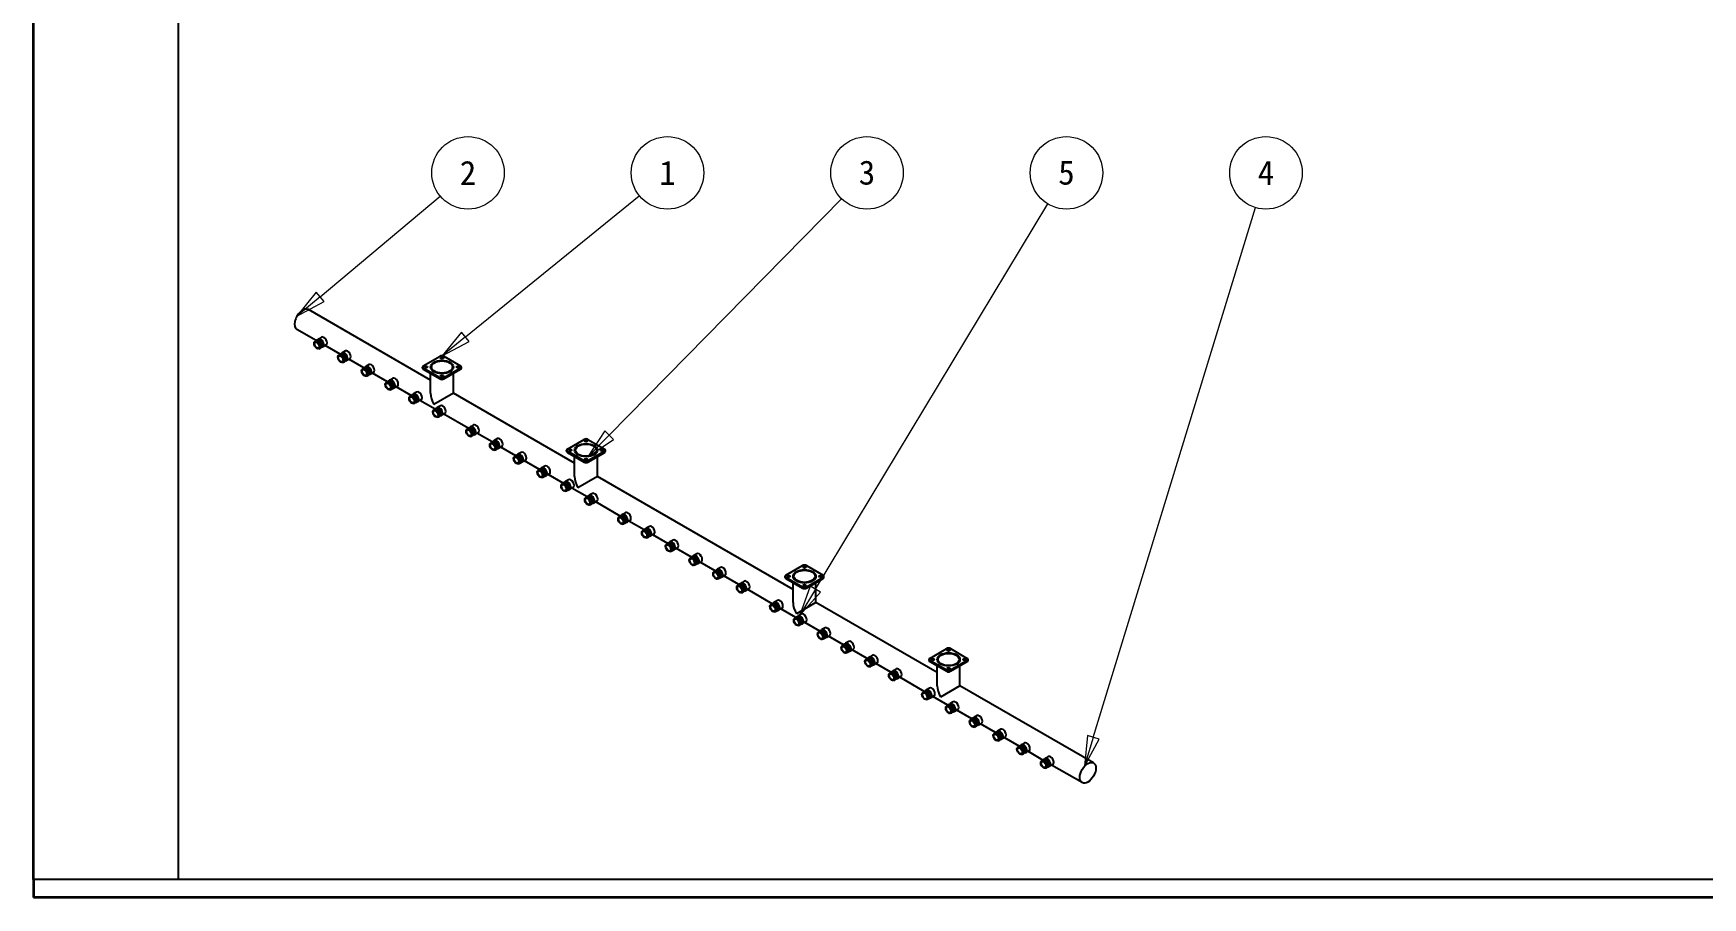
# Model space of a CAD drawing. Header units: millimetres. Extents: x 48 to 3316, y 44 to 2332.
# Drawn here: x 48 to 1153, y 44 to 616 of the extents above; entities that cross this region are included whole.
import ezdxf

# ---------------------------------------------------------------- set-up
doc = ezdxf.new("R2010")
doc.units = ezdxf.units.MM
doc.header["$LTSCALE"] = 8
for name, color, linetype, lineweight in [('可见 (ISO)', 7, 'Continuous', 25), ('可见窄的 (ISO)', 7, 'Continuous', 18), ('图框 (ISO)', 7, 'Continuous', 35)]:
    doc.layers.add(name, color=color, linetype=linetype, lineweight=lineweight)
doc.layers.add('符号 (ISO)', color=7, linetype='Continuous', lineweight=18, true_color=0xc2008000)
doc.styles.add('文本样式74', font='SimSun.ttf')
doc.styles.add('注释文本 (ISO)', font='simfang.ttf')

# ---------------------------------------------------------------- blocks, each defined once
blk = doc.blocks.new('图框 最新国标')
at = {"layer": '图框 (ISO)'}
for p, q in [((6, 7), (6, 291.5)), ((6, 7), (6, 5.5)), ((6, 7), (6, 5.5)), ((414.5, 5.5), (6, 5.5))]:
    blk.add_line(p, q, dxfattribs=at)
at = {"layer": '图框 (ISO)', "color": 7, "linetype": 'Continuous', "lineweight": 25}
for p, q in [((18, 7), (18, 290)), ((413, 7), (6, 7)), ((413, 7), (18, 7))]:
    blk.add_line(p, q, dxfattribs=at)
at = {"layer": '图框 (ISO)', "style": '文本样式74'}
blk.add_attdef('零件代号_001', (44.43, 287.25), '', height=2.5, rotation=180, dxfattribs=at)
blk = doc.blocks.new('引出序号1')
at = {"layer": '符号 (ISO)'}
for p, q in [((41.74, 51.9), (56.12, 63.57)), ((41.42, 52.29), (39.8, 50.33)), ((41.74, 51.9), (39.8, 50.33)), ((39.8, 50.33), (42.05, 51.51)), ((42.05, 51.51), (41.42, 52.29))]:
    blk.add_line(p, q, dxfattribs=at)
at = {"layer": '符号 (ISO)', "flags": 128}
blk.add_lwpolyline([(41.42, 52.29), (39.8, 50.33), (42.05, 51.51), (41.42, 52.29)], dxfattribs=at)
at = {"layer": '符号 (ISO)'}
blk.add_circle((58.45, 65.46), 3, dxfattribs=at)
blk.add_solid([(41.42, 52.29), (39.8, 50.33), (42.05, 51.51), (41.42, 52.29)], dxfattribs=at)
at = {"layer": '符号 (ISO)', "insert": (58.45, 65.46), "char_height": 2, "attachment_point": 5, "style": '注释文本 (ISO)'}
blk.add_mtext('1', dxfattribs=at)
blk = doc.blocks.new('引出序号2')
at = {"layer": '符号 (ISO)'}
for p, q in [((53.62, 43.76), (72.86, 63.33)), ((53.26, 44.11), (51.86, 41.98)), ((53.62, 43.76), (51.86, 41.98)), ((51.86, 41.98), (53.97, 43.41)), ((53.97, 43.41), (53.26, 44.11))]:
    blk.add_line(p, q, dxfattribs=at)
at = {"layer": '符号 (ISO)', "flags": 128}
blk.add_lwpolyline([(53.26, 44.11), (51.86, 41.98), (53.97, 43.41), (53.26, 44.11)], dxfattribs=at)
at = {"layer": '符号 (ISO)'}
blk.add_circle((74.95, 65.46), 3, dxfattribs=at)
blk.add_solid([(53.26, 44.11), (51.86, 41.98), (53.97, 43.41), (53.26, 44.11)], dxfattribs=at)
at = {"layer": '符号 (ISO)', "insert": (74.95, 65.47), "char_height": 2, "attachment_point": 5, "style": '注释文本 (ISO)'}
blk.add_mtext('3', dxfattribs=at)
blk = doc.blocks.new('引出序号3')
at = {"layer": '符号 (ISO)'}
for p, q in [((29.72, 55.21), (39.65, 63.53)), ((29.4, 55.59), (27.8, 53.6)), ((30.04, 54.82), (29.4, 55.59)), ((29.72, 55.21), (27.8, 53.6)), ((27.8, 53.6), (30.04, 54.82))]:
    blk.add_line(p, q, dxfattribs=at)
at = {"layer": '符号 (ISO)', "flags": 128}
blk.add_lwpolyline([(29.4, 55.59), (27.8, 53.6), (30.04, 54.82), (29.4, 55.59)], dxfattribs=at)
at = {"layer": '符号 (ISO)'}
blk.add_circle((41.95, 65.46), 3, dxfattribs=at)
blk.add_solid([(29.4, 55.59), (27.8, 53.6), (30.04, 54.82), (29.4, 55.59)], dxfattribs=at)
at = {"layer": '符号 (ISO)', "insert": (41.95, 65.46), "char_height": 2, "attachment_point": 5, "style": '注释文本 (ISO)'}
blk.add_mtext('2', dxfattribs=at)
blk = doc.blocks.new('引出序号4')
at = {"layer": '符号 (ISO)'}
for p, q in [((70.68, 31.02), (89.9, 62.9)), ((70.25, 31.28), (69.39, 28.88)), ((70.68, 31.02), (69.39, 28.88)), ((69.39, 28.88), (71.11, 30.76)), ((71.11, 30.76), (70.25, 31.28))]:
    blk.add_line(p, q, dxfattribs=at)
at = {"layer": '符号 (ISO)', "flags": 128}
blk.add_lwpolyline([(70.25, 31.28), (69.39, 28.88), (71.11, 30.76), (70.25, 31.28)], dxfattribs=at)
at = {"layer": '符号 (ISO)'}
blk.add_circle((91.45, 65.46), 3, dxfattribs=at)
blk.add_solid([(70.25, 31.28), (69.39, 28.88), (71.11, 30.76), (70.25, 31.28)], dxfattribs=at)
at = {"layer": '符号 (ISO)', "insert": (91.45, 65.47), "char_height": 2, "attachment_point": 5, "style": '注释文本 (ISO)'}
blk.add_mtext('5', dxfattribs=at)
blk = doc.blocks.new('引出序号5')
at = {"layer": '符号 (ISO)'}
for p, q in [((93.67, 18.76), (107.08, 62.6)), ((93.2, 18.91), (92.94, 16.37)), ((93.67, 18.76), (92.94, 16.37)), ((92.94, 16.37), (94.15, 18.61)), ((94.15, 18.61), (93.2, 18.91))]:
    blk.add_line(p, q, dxfattribs=at)
at = {"layer": '符号 (ISO)', "flags": 128}
blk.add_lwpolyline([(93.2, 18.91), (92.94, 16.37), (94.15, 18.61), (93.2, 18.91)], dxfattribs=at)
at = {"layer": '符号 (ISO)'}
blk.add_circle((107.95, 65.46), 3, dxfattribs=at)
blk.add_solid([(93.2, 18.91), (92.94, 16.37), (94.15, 18.61), (93.2, 18.91)], dxfattribs=at)
at = {"layer": '符号 (ISO)', "insert": (107.95, 65.46), "char_height": 2, "attachment_point": 5, "style": '注释文本 (ISO)'}
blk.add_mtext('4', dxfattribs=at)

msp = doc.modelspace()

# ---------------------------------------------------------------- linework, layer by layer
at = {"layer": '可见 (ISO)'}
for p, q in [((310.815, 386.489), (229.962, 433.17)), ((235.212, 412.69), (222.407, 420.083)), ((234.131, 411.894), (234.678, 412.379)), ((235.043, 412.613), (234.834, 412.492)), ((235.364, 412.728), (235.516, 412.863)), ((235.881, 413.097), (235.672, 412.976)), ((236.793, 413.453), (236.406, 413.229)), ((238.74, 414.919), (236.645, 413.709)), ((239.46, 408.834), (239.072, 408.61)), ((241.703, 409.787), (239.608, 408.577)), ((250.926, 403.618), (240.972, 409.364)), ((236.779, 407.308), (237.473, 407.538)), ((237.858, 407.738), (237.648, 407.617)), ((238.118, 407.958), (238.311, 408.022)), ((238.696, 408.222), (238.486, 408.101)), ((249.845, 402.822), (250.391, 403.307)), ((250.757, 403.541), (250.547, 403.42)), ((251.077, 403.656), (251.229, 403.791)), ((251.595, 404.025), (251.385, 403.904)), ((252.507, 404.38), (252.119, 404.157)), ((254.454, 405.847), (252.359, 404.637)), ((252.493, 398.235), (253.186, 398.466)), ((253.571, 398.666), (253.362, 398.545)), ((253.831, 398.886), (254.024, 398.95)), ((254.409, 399.149), (254.2, 399.028)), ((255.173, 399.762), (254.786, 399.538)), ((257.417, 400.715), (255.322, 399.505)), ((266.639, 394.545), (256.685, 400.292)), ((306.009, 395.902), (317.113, 402.313)), ((319.627, 402.313), (330.731, 395.902)), ((265.558, 393.75), (266.105, 394.235)), ((266.47, 394.469), (266.261, 394.348)), ((266.791, 394.584), (266.943, 394.719)), ((267.308, 394.953), (267.099, 394.832)), ((268.22, 395.308), (267.833, 395.084)), ((270.167, 396.774), (268.072, 395.565)), ((268.206, 389.163), (268.9, 389.394)), ((269.285, 389.593), (269.075, 389.472)), ((269.545, 389.813), (269.738, 389.878)), ((270.123, 390.077), (269.913, 389.956)), ((270.887, 390.689), (270.499, 390.466)), ((273.13, 391.642), (271.035, 390.433)), ((282.353, 385.473), (272.399, 391.22)), ((285.881, 387.702), (283.786, 386.493)), ((305.488, 394.45), (305.488, 395.176)), ((317.113, 388.039), (306.009, 394.45)), ((306.009, 393.725), (317.113, 387.314)), ((310.815, 377.765), (310.815, 390.95)), ((330.731, 394.45), (319.627, 388.039)), ((319.627, 387.314), (330.731, 393.725)), ((325.926, 377.765), (325.926, 390.95)), ((331.252, 394.45), (331.252, 395.176)), ((281.272, 384.678), (281.818, 385.163)), ((282.184, 385.397), (281.974, 385.276)), ((282.504, 385.512), (282.656, 385.647)), ((283.022, 385.88), (282.812, 385.759)), ((283.934, 386.236), (283.546, 386.012)), ((283.92, 380.091), (284.613, 380.321)), ((284.998, 380.521), (284.789, 380.4)), ((285.258, 380.741), (285.451, 380.805)), ((285.836, 381.005), (285.627, 380.884)), ((286.6, 381.617), (286.213, 381.393)), ((288.844, 382.57), (286.749, 381.361)), ((298.066, 376.401), (288.112, 382.148)), ((296.985, 375.605), (297.531, 376.091)), ((297.897, 376.324), (297.688, 376.203)), ((298.218, 376.44), (298.37, 376.575)), ((298.735, 376.808), (298.526, 376.687)), ((299.647, 377.164), (299.26, 376.94)), ((301.594, 378.63), (299.499, 377.42)), ((325.926, 377.765), (313.028, 370.318)), ((406.143, 331.452), (325.926, 377.765)), ((299.633, 371.019), (300.327, 371.249)), ((300.712, 371.449), (300.502, 371.328)), ((300.972, 371.669), (301.165, 371.733)), ((301.55, 371.933), (301.34, 371.812)), ((302.314, 372.545), (301.926, 372.321)), ((304.557, 373.498), (302.462, 372.288)), ((313.78, 367.329), (303.826, 373.076)), ((312.699, 366.533), (313.245, 367.019)), ((313.611, 367.252), (313.401, 367.131)), ((313.931, 367.367), (314.083, 367.502)), ((314.449, 367.736), (314.239, 367.615)), ((315.361, 368.092), (314.973, 367.868)), ((317.308, 369.558), (315.213, 368.348)), ((315.347, 361.947), (316.04, 362.177)), ((316.425, 362.377), (316.216, 362.256)), ((316.685, 362.597), (316.878, 362.661)), ((317.263, 362.861), (317.054, 362.74)), ((318.027, 363.473), (317.64, 363.249)), ((320.271, 364.426), (318.176, 363.216)), ((335.779, 354.628), (319.539, 364.004)), ((334.698, 353.832), (335.244, 354.317)), ((335.609, 354.551), (335.4, 354.43)), ((335.93, 354.666), (336.082, 354.801)), ((336.447, 355.035), (336.238, 354.914)), ((337.36, 355.391), (336.972, 355.167)), ((339.307, 356.857), (337.211, 355.647)), ((337.346, 349.246), (338.039, 349.476)), ((338.424, 349.676), (338.215, 349.555)), ((338.684, 349.896), (338.877, 349.96)), ((339.262, 350.16), (339.053, 350.039)), ((340.026, 350.772), (339.639, 350.548)), ((342.27, 351.725), (340.174, 350.515)), ((351.492, 345.556), (341.538, 351.302)), ((350.411, 344.76), (350.957, 345.245)), ((351.323, 345.479), (351.113, 345.358)), ((351.643, 345.594), (351.795, 345.729)), ((352.161, 345.963), (351.951, 345.842)), ((353.073, 346.318), (352.686, 346.095)), ((355.02, 347.785), (352.925, 346.575)), ((357.983, 342.653), (355.888, 341.443)), ((401.337, 340.864), (412.442, 347.275)), ((414.956, 347.275), (426.06, 340.864)), ((353.059, 340.173), (353.753, 340.404)), ((354.138, 340.604), (353.928, 340.483)), ((354.398, 340.824), (354.591, 340.888)), ((354.976, 341.087), (354.766, 340.966)), ((355.74, 341.7), (355.352, 341.476)), ((367.205, 336.483), (357.252, 342.23)), ((366.125, 335.688), (366.671, 336.173)), ((367.036, 336.407), (366.827, 336.286)), ((367.357, 336.522), (367.509, 336.657)), ((367.874, 336.891), (367.665, 336.77)), ((368.787, 337.246), (368.399, 337.023)), ((370.734, 338.712), (368.638, 337.503)), ((369.851, 331.531), (369.642, 331.41)), ((370.111, 331.751), (370.304, 331.816)), ((370.689, 332.015), (370.48, 331.894)), ((371.453, 332.627), (371.066, 332.404)), ((373.697, 333.58), (371.601, 332.371)), ((382.919, 327.411), (372.965, 333.158)), ((400.817, 339.412), (400.817, 340.138)), ((412.442, 333.001), (401.337, 339.412)), ((401.337, 338.687), (412.442, 332.276)), ((406.143, 322.727), (406.143, 335.912)), ((426.06, 339.412), (414.956, 333.001)), ((414.956, 332.276), (426.06, 338.687)), ((421.254, 322.727), (421.254, 335.912)), ((426.581, 339.412), (426.581, 340.138)), ((368.773, 331.101), (369.466, 331.332)), ((381.838, 326.616), (382.384, 327.101)), ((382.75, 327.335), (382.54, 327.214)), ((383.07, 327.45), (383.222, 327.585)), ((383.588, 327.818), (383.378, 327.698)), ((384.5, 328.174), (384.113, 327.95)), ((386.447, 329.64), (384.352, 328.431)), ((384.486, 322.029), (385.18, 322.259)), ((385.565, 322.459), (385.355, 322.338)), ((385.825, 322.679), (386.018, 322.743)), ((386.403, 322.943), (386.193, 322.822)), ((387.167, 323.555), (386.779, 323.332)), ((389.41, 324.508), (387.315, 323.299)), ((398.632, 318.339), (388.679, 324.086)), ((402.161, 320.568), (400.065, 319.358)), ((421.254, 322.727), (408.356, 315.28)), ((550.707, 247.987), (421.254, 322.727)), ((397.552, 317.543), (398.098, 318.029)), ((398.463, 318.262), (398.254, 318.141)), ((398.784, 318.378), (398.936, 318.513)), ((399.301, 318.746), (399.092, 318.625)), ((400.214, 319.102), (399.826, 318.878)), ((400.2, 312.957), (400.893, 313.187)), ((401.278, 313.387), (401.069, 313.266)), ((401.538, 313.607), (401.731, 313.671)), ((402.116, 313.871), (401.907, 313.75)), ((402.88, 314.483), (402.493, 314.259)), ((405.123, 315.436), (403.028, 314.226)), ((414.346, 309.267), (404.392, 315.014)), ((414.497, 309.305), (414.649, 309.44)), ((415.015, 309.674), (414.805, 309.553)), ((415.927, 310.03), (415.54, 309.806)), ((417.874, 311.496), (415.779, 310.286)), ((413.265, 308.471), (413.811, 308.957)), ((414.177, 309.19), (413.967, 309.069)), ((415.913, 303.885), (416.606, 304.115)), ((416.992, 304.315), (416.782, 304.194)), ((417.252, 304.535), (417.445, 304.599)), ((417.83, 304.799), (417.62, 304.678)), ((418.594, 305.411), (418.206, 305.187)), ((420.837, 306.364), (418.742, 305.154)), ((436.345, 296.566), (420.105, 305.942)), ((439.873, 298.795), (437.778, 297.585)), ((435.264, 295.77), (435.81, 296.255)), ((436.176, 296.489), (435.966, 296.368)), ((436.496, 296.604), (436.648, 296.739)), ((437.014, 296.973), (436.804, 296.852)), ((437.926, 297.329), (437.538, 297.105)), ((437.912, 291.184), (438.605, 291.414)), ((438.991, 291.614), (438.781, 291.493)), ((439.251, 291.834), (439.443, 291.898)), ((439.829, 292.098), (439.619, 291.977)), ((440.593, 292.71), (440.205, 292.486)), ((442.836, 293.663), (440.741, 292.453)), ((452.058, 287.494), (442.104, 293.241)), ((450.977, 286.698), (451.524, 287.183)), ((451.889, 287.417), (451.68, 287.296)), ((452.21, 287.532), (452.362, 287.667)), ((452.727, 287.901), (452.518, 287.78)), ((453.639, 288.256), (453.252, 288.033)), ((455.586, 289.723), (453.491, 288.513)), ((453.625, 282.111), (454.319, 282.342)), ((454.704, 282.542), (454.495, 282.421)), ((454.964, 282.762), (455.157, 282.826)), ((455.542, 283.025), (455.333, 282.905)), ((456.306, 283.638), (455.919, 283.414)), ((458.549, 284.591), (456.454, 283.381)), ((467.772, 278.421), (457.818, 284.168)), ((466.691, 277.626), (467.237, 278.111)), ((467.603, 278.345), (467.393, 278.224)), ((467.923, 278.46), (468.075, 278.595)), ((468.441, 278.829), (468.231, 278.708)), ((469.353, 279.184), (468.965, 278.961)), ((471.3, 280.65), (469.205, 279.441)), ((469.339, 273.039), (470.032, 273.27)), ((470.418, 273.469), (470.208, 273.348)), ((470.678, 273.689), (470.87, 273.754)), ((471.256, 273.953), (471.046, 273.832)), ((472.02, 274.565), (471.632, 274.342)), ((474.263, 275.518), (472.168, 274.309)), ((483.485, 269.349), (473.531, 275.096)), ((482.404, 268.554), (482.951, 269.039)), ((483.316, 269.273), (483.107, 269.152)), ((483.637, 269.388), (483.789, 269.523)), ((484.154, 269.757), (483.945, 269.636)), ((485.066, 270.112), (484.679, 269.888)), ((487.013, 271.578), (484.918, 270.369)), ((487.733, 265.493), (487.346, 265.27)), ((489.976, 266.446), (487.881, 265.237)), ((499.199, 260.277), (489.245, 266.024)), ((485.052, 263.967), (485.746, 264.198)), ((486.131, 264.397), (485.921, 264.276)), ((486.391, 264.617), (486.584, 264.681)), ((486.969, 264.881), (486.76, 264.76)), ((498.118, 259.482), (498.664, 259.967)), ((499.03, 260.2), (498.82, 260.08)), ((499.35, 260.316), (499.502, 260.451)), ((499.868, 260.684), (499.658, 260.563)), ((500.78, 261.04), (500.392, 260.816)), ((502.727, 262.506), (500.632, 261.296)), ((500.766, 254.895), (501.459, 255.125)), ((501.844, 255.325), (501.635, 255.204)), ((502.105, 255.545), (502.297, 255.609)), ((502.683, 255.809), (502.473, 255.688)), ((503.447, 256.421), (503.059, 256.197)), ((505.69, 257.374), (503.595, 256.164)), ((514.912, 251.205), (504.958, 256.952)), ((545.381, 255.948), (545.381, 256.674)), ((545.901, 257.4), (557.006, 263.811)), ((557.006, 249.537), (545.901, 255.948)), ((545.901, 255.223), (557.006, 248.812)), ((559.52, 263.811), (570.624, 257.4)), ((570.624, 255.948), (559.52, 249.537)), ((559.52, 248.812), (570.624, 255.223)), ((571.145, 255.948), (571.145, 256.674)), ((513.831, 250.409), (514.378, 250.895)), ((514.743, 251.128), (514.534, 251.007)), ((515.064, 251.243), (515.216, 251.378)), ((515.581, 251.612), (515.372, 251.491)), ((516.493, 251.968), (516.106, 251.744)), ((518.44, 253.434), (516.345, 252.224)), ((516.479, 245.823), (517.173, 246.053)), ((517.558, 246.253), (517.348, 246.132)), ((517.818, 246.473), (518.011, 246.537)), ((518.396, 246.737), (518.186, 246.616)), ((519.16, 247.349), (518.773, 247.125)), ((521.403, 248.302), (519.308, 247.092)), ((536.911, 238.504), (520.672, 247.88)), ((550.707, 239.263), (550.707, 252.448)), ((565.818, 239.263), (565.818, 252.448)), ((535.83, 237.708), (536.376, 238.194)), ((536.742, 238.427), (536.533, 238.306)), ((537.063, 238.542), (537.215, 238.677)), ((537.58, 238.911), (537.371, 238.79)), ((538.492, 239.267), (538.105, 239.043)), ((540.439, 240.733), (538.344, 239.523)), ((538.478, 233.122), (539.172, 233.352)), ((539.557, 233.552), (539.347, 233.431)), ((539.817, 233.772), (540.01, 233.836)), ((540.395, 234.036), (540.185, 233.915)), ((541.159, 234.648), (540.771, 234.424)), ((543.402, 235.601), (541.307, 234.391)), ((552.625, 229.432), (542.671, 235.179)), ((565.818, 239.263), (552.92, 231.816)), ((646.036, 192.95), (565.818, 239.263)), ((551.544, 228.636), (552.09, 229.121)), ((552.456, 229.355), (552.246, 229.234)), ((552.776, 229.47), (552.928, 229.605)), ((553.294, 229.839), (553.084, 229.718)), ((554.206, 230.194), (553.818, 229.971)), ((556.153, 231.661), (554.058, 230.451)), ((554.192, 224.049), (554.885, 224.28)), ((555.27, 224.48), (555.061, 224.359)), ((555.53, 224.7), (555.723, 224.764)), ((556.108, 224.963), (555.899, 224.843)), ((556.872, 225.576), (556.485, 225.352)), ((559.116, 226.529), (557.02, 225.319)), ((568.338, 220.359), (558.384, 226.106)), ((569.919, 221.122), (569.532, 220.899)), ((571.866, 222.588), (569.771, 221.379)), ((567.257, 219.564), (567.803, 220.049)), ((568.169, 220.283), (567.959, 220.162)), ((568.49, 220.398), (568.641, 220.533)), ((569.007, 220.767), (568.798, 220.646)), ((569.905, 214.977), (570.599, 215.208)), ((570.984, 215.407), (570.774, 215.286)), ((571.244, 215.627), (571.437, 215.692)), ((571.822, 215.891), (571.612, 215.77)), ((572.586, 216.503), (572.198, 216.28)), ((574.829, 217.456), (572.734, 216.247)), ((584.052, 211.287), (574.098, 217.034)), ((582.971, 210.492), (583.517, 210.977)), ((583.882, 211.211), (583.673, 211.09)), ((584.203, 211.326), (584.355, 211.461)), ((584.721, 211.695), (584.511, 211.574)), ((585.633, 212.05), (585.245, 211.826)), ((587.58, 213.516), (585.485, 212.307)), ((585.619, 205.905), (586.312, 206.136)), ((586.697, 206.335), (586.488, 206.214)), ((586.957, 206.555), (587.15, 206.619)), ((587.535, 206.819), (587.326, 206.698)), ((588.299, 207.431), (587.912, 207.208)), ((590.543, 208.384), (588.447, 207.175)), ((599.765, 202.215), (589.811, 207.962)), ((598.684, 201.42), (599.23, 201.905)), ((599.596, 202.138), (599.386, 202.018)), ((599.917, 202.254), (600.068, 202.389)), ((600.434, 202.622), (600.224, 202.501)), ((601.346, 202.978), (600.959, 202.754)), ((603.293, 204.444), (601.198, 203.234)), ((606.256, 199.312), (604.161, 198.102)), ((615.479, 193.143), (605.525, 198.89)), ((640.709, 200.91), (640.709, 201.636)), ((641.23, 202.362), (652.334, 208.773)), ((652.334, 194.499), (641.23, 200.91)), ((641.23, 200.185), (652.334, 193.774)), ((654.848, 208.773), (665.952, 202.362)), ((665.952, 200.91), (654.848, 194.499)), ((654.848, 193.774), (665.952, 200.185)), ((666.473, 200.91), (666.473, 201.636)), ((601.332, 196.833), (602.026, 197.063)), ((602.411, 197.263), (602.201, 197.142)), ((602.671, 197.483), (602.864, 197.547)), ((603.249, 197.747), (603.039, 197.626)), ((604.013, 198.359), (603.625, 198.135)), ((614.398, 192.347), (614.944, 192.833)), ((615.309, 193.066), (615.1, 192.945)), ((615.63, 193.181), (615.782, 193.316)), ((616.147, 193.55), (615.938, 193.429)), ((617.06, 193.906), (616.672, 193.682)), ((619.007, 195.372), (616.911, 194.162)), ((617.046, 187.761), (617.739, 187.991)), ((618.124, 188.191), (617.915, 188.07)), ((618.384, 188.411), (618.577, 188.475)), ((618.962, 188.675), (618.753, 188.554)), ((619.726, 189.287), (619.339, 189.063)), ((621.97, 190.24), (619.874, 189.03)), ((637.477, 180.442), (621.238, 189.818)), ((646.036, 184.225), (646.036, 197.41)), ((661.147, 184.225), (661.147, 197.41)), ((636.396, 179.646), (636.943, 180.132)), ((637.308, 180.365), (637.099, 180.244)), ((637.629, 180.48), (637.781, 180.615)), ((638.146, 180.849), (637.937, 180.728)), ((639.058, 181.205), (638.671, 180.981)), ((641.005, 182.671), (638.91, 181.461)), ((643.968, 177.539), (641.873, 176.329)), ((653.191, 171.37), (643.237, 177.117)), ((661.147, 184.225), (648.249, 176.778)), ((749.555, 133.183), (661.147, 184.225)), ((639.045, 175.06), (639.738, 175.29)), ((640.123, 175.49), (639.914, 175.369)), ((640.383, 175.71), (640.576, 175.774)), ((640.961, 175.974), (640.752, 175.853)), ((641.725, 176.586), (641.338, 176.362)), ((652.11, 170.574), (652.656, 171.059)), ((653.022, 171.293), (652.812, 171.172)), ((653.342, 171.408), (653.494, 171.543)), ((653.86, 171.777), (653.65, 171.656)), ((654.772, 172.132), (654.385, 171.909)), ((656.719, 173.599), (654.624, 172.389)), ((654.758, 165.987), (655.451, 166.218)), ((655.837, 166.418), (655.627, 166.297)), ((656.097, 166.638), (656.289, 166.702)), ((656.675, 166.902), (656.465, 166.781)), ((657.439, 167.514), (657.051, 167.29)), ((659.682, 168.467), (657.587, 167.257)), ((668.904, 162.297), (658.95, 168.044)), ((667.823, 161.502), (668.37, 161.987)), ((668.735, 162.221), (668.526, 162.1)), ((669.056, 162.336), (669.208, 162.471)), ((669.573, 162.705), (669.364, 162.584)), ((670.485, 163.06), (670.098, 162.837)), ((672.432, 164.527), (670.337, 163.317)), ((670.472, 156.915), (671.165, 157.146)), ((671.55, 157.345), (671.341, 157.225)), ((671.81, 157.566), (672.003, 157.63)), ((672.388, 157.829), (672.179, 157.708)), ((673.152, 158.441), (672.765, 158.218)), ((675.395, 159.394), (673.3, 158.185)), ((684.618, 153.225), (674.664, 158.972)), ((688.146, 155.454), (686.051, 154.245)), ((683.537, 152.43), (684.083, 152.915)), ((684.449, 153.149), (684.239, 153.028)), ((684.769, 153.264), (684.921, 153.399)), ((685.287, 153.633), (685.077, 153.512)), ((686.199, 153.988), (685.811, 153.764)), ((686.185, 147.843), (686.878, 148.074)), ((687.264, 148.273), (687.054, 148.152)), ((687.524, 148.493), (687.716, 148.557)), ((688.102, 148.757), (687.892, 148.636)), ((688.866, 149.369), (688.478, 149.146)), ((691.109, 150.322), (689.014, 149.113)), ((700.331, 144.153), (690.377, 149.9)), ((699.25, 143.358), (699.797, 143.843)), ((700.162, 144.077), (699.953, 143.956)), ((700.483, 144.192), (700.635, 144.327)), ((701, 144.56), (700.791, 144.439)), ((701.912, 144.916), (701.525, 144.692)), ((703.859, 146.382), (701.764, 145.173)), ((701.899, 138.771), (702.592, 139.001)), ((702.977, 139.201), (702.768, 139.08)), ((703.237, 139.421), (703.43, 139.485)), ((703.815, 139.685), (703.606, 139.564)), ((704.579, 140.297), (704.192, 140.073)), ((706.822, 141.25), (704.727, 140.041)), ((716.045, 135.081), (706.091, 140.828)), ((714.964, 134.285), (715.51, 134.771)), ((715.876, 135.004), (715.666, 134.883)), ((716.196, 135.12), (716.348, 135.254)), ((716.714, 135.488), (716.504, 135.367)), ((717.626, 135.844), (717.238, 135.62)), ((719.573, 137.31), (717.478, 136.1)), ((717.612, 129.699), (718.305, 129.929)), ((718.691, 130.129), (718.481, 130.008)), ((718.951, 130.349), (719.143, 130.413)), ((719.529, 130.613), (719.319, 130.492)), ((720.293, 131.225), (719.905, 131.001)), ((722.536, 132.178), (720.441, 130.968)), ((741.999, 120.096), (721.804, 131.756))]:
    msp.add_line(p, q, dxfattribs=at)
for centre, major_axis, start_param, end_param in [((226.184, 426.626), (-3.778, -6.543), 3.14159265, 6.28318531), ((226.184, 426.626), (-3.778, -6.543), 3.14159265, 6.28318531), ((236.241, 410.054), (1.407, -2.438), 6.16505965, 9.54290361), ((236.451, 410.175), (1.407, -2.438), 0, 3.14159265), ((237.079, 410.538), (1.407, -2.438), 6.16505965, 9.54290361), ((237.289, 410.659), (1.407, -2.438), 0, 3.14159265), ((238.127, 411.143), (1.481, -2.566), 5.90522947, 9.8027338), ((238.127, 411.143), (1.333, -2.309), 0, 3.14159265), ((240.222, 412.353), (1.481, -2.566), 0, 3.14159265), ((251.955, 400.982), (1.407, -2.438), 6.16505965, 9.54290361), ((252.164, 401.103), (1.407, -2.438), 0, 3.14159265), ((252.793, 401.466), (1.407, -2.438), 6.16505965, 9.54290361), ((253.002, 401.587), (1.407, -2.438), 0, 3.14159265), ((253.84, 402.071), (1.481, -2.566), 5.90522947, 9.8027338), ((253.84, 402.071), (1.333, -2.309), 0, 3.14159265), ((255.935, 403.281), (1.481, -2.566), 0, 3.14159265), ((318.37, 401.587), (1.778, 0), 0.78539816, 2.35619449), ((318.37, 400.498), (-0.978, 0), 3.83977231, 5.58500565), ((267.668, 391.91), (1.407, -2.438), 6.16505965, 9.54290361), ((267.877, 392.031), (1.407, -2.438), 0, 3.14159265), ((268.506, 392.394), (1.407, -2.438), 6.16505965, 9.54290361), ((268.716, 392.515), (1.407, -2.438), 0, 3.14159265), ((269.554, 392.999), (1.481, -2.566), 5.90522947, 9.8027338), ((269.554, 392.999), (1.333, -2.309), 0, 3.14159265), ((271.649, 394.208), (1.481, -2.566), 0, 3.14159265), ((285.267, 383.927), (1.481, -2.566), 5.90522947, 9.8027338), ((285.267, 383.927), (1.333, -2.309), 0, 3.14159265), ((287.362, 385.136), (1.481, -2.566), 0, 3.14159265), ((307.266, 395.176), (-1.778, 0), 5.49778714, 7.06858347), ((307.266, 394.45), (-1.778, 0), 0, 0.78539816), ((307.895, 394.45), (-0.978, 0), 3.83977231, 5.58500565), ((318.37, 388.765), (-1.778, 0), 0.78539816, 2.35619449), ((318.37, 388.039), (1.778, 0), 3.92699082, 5.49778714), ((318.37, 388.402), (-0.978, 0), 3.83977231, 5.58500565), ((328.846, 394.45), (-0.978, 0), 3.83977231, 5.58500565), ((329.474, 395.176), (1.778, 0), 5.49778714, 7.06858347), ((329.474, 394.45), (1.778, 0), 5.49778714, 6.28318531), ((283.381, 382.838), (1.407, -2.438), 6.16505965, 9.54290361), ((283.591, 382.959), (1.407, -2.438), 0, 3.14159265), ((284.22, 383.322), (1.407, -2.438), 6.16505965, 9.54290361), ((284.429, 383.443), (1.407, -2.438), 0, 3.14159265), ((299.095, 373.766), (1.407, -2.438), 6.16505965, 9.54290361), ((299.304, 373.887), (1.407, -2.438), 0, 3.14159265), ((299.933, 374.25), (1.407, -2.438), 6.16505965, 9.54290361), ((300.143, 374.371), (1.407, -2.438), 0, 3.14159265), ((300.981, 374.854), (1.481, -2.566), 5.90522947, 9.8027338), ((300.981, 374.854), (1.333, -2.309), 0, 3.14159265), ((303.076, 376.064), (1.481, -2.566), 0, 3.14159265), ((318.37, 373.403), (-5.343, 9.254), 0.78539816, 1.57079633), ((314.808, 364.694), (1.407, -2.438), 6.16505965, 9.54290361), ((315.018, 364.815), (1.407, -2.438), 0, 3.14159265), ((315.646, 365.177), (1.407, -2.438), 6.16505965, 9.54290361), ((315.856, 365.298), (1.407, -2.438), 0, 3.14159265), ((316.694, 365.782), (1.481, -2.566), 5.90522947, 9.8027338), ((316.694, 365.782), (1.333, -2.309), 0, 3.14159265), ((318.789, 366.992), (1.481, -2.566), 0, 3.14159265), ((336.807, 351.993), (1.407, -2.438), 6.16505965, 9.54290361), ((337.017, 352.113), (1.407, -2.438), 0, 3.14159265), ((337.645, 352.476), (1.407, -2.438), 6.16505965, 9.54290361), ((337.855, 352.597), (1.407, -2.438), 0, 3.14159265), ((338.693, 353.081), (1.481, -2.566), 5.90522947, 9.8027338), ((338.693, 353.081), (1.333, -2.309), 0, 3.14159265), ((340.788, 354.291), (1.481, -2.566), 0, 3.14159265), ((352.521, 342.92), (1.407, -2.438), 6.16505965, 9.54290361), ((352.73, 343.041), (1.407, -2.438), 0, 3.14159265), ((353.359, 343.404), (1.407, -2.438), 6.16505965, 9.54290361), ((353.568, 343.525), (1.407, -2.438), 0, 3.14159265), ((354.406, 344.009), (1.481, -2.566), 5.90522947, 9.8027338), ((354.406, 344.009), (1.333, -2.309), 0, 3.14159265), ((356.502, 345.219), (1.481, -2.566), 0, 3.14159265), ((413.699, 346.549), (1.778, 0), 0.78539816, 2.35619449), ((413.699, 345.461), (-0.978, 0), 3.83977231, 5.58500565), ((368.234, 333.848), (1.407, -2.438), 6.16505965, 9.54290361), ((368.444, 333.969), (1.407, -2.438), 0, 3.14159265), ((369.072, 334.332), (1.407, -2.438), 6.16505965, 9.54290361), ((369.282, 334.453), (1.407, -2.438), 0, 3.14159265), ((370.12, 334.937), (1.481, -2.566), 5.90522947, 9.8027338), ((370.12, 334.937), (1.333, -2.309), 0, 3.14159265), ((372.215, 336.146), (1.481, -2.566), 0, 3.14159265), ((402.594, 340.138), (-1.778, 0), 5.49778714, 7.06858347), ((402.594, 339.412), (-1.778, 0), 0, 0.78539816), ((403.223, 339.412), (-0.978, 0), 3.83977231, 5.58500565), ((413.699, 333.727), (-1.778, 0), 0.78539816, 2.35619449), ((413.699, 333.001), (1.778, 0), 3.92699082, 5.49778714), ((413.699, 333.364), (-0.978, 0), 3.83977231, 5.58500565), ((424.174, 339.412), (-0.978, 0), 3.83977231, 5.58500565), ((424.803, 340.138), (1.778, 0), 5.49778714, 7.06858347), ((424.803, 339.412), (1.778, 0), 5.49778714, 6.28318531), ((383.948, 324.776), (1.407, -2.438), 6.16505965, 9.54290361), ((384.157, 324.897), (1.407, -2.438), 0, 3.14159265), ((384.786, 325.26), (1.407, -2.438), 6.16505965, 9.54290361), ((384.995, 325.381), (1.407, -2.438), 0, 3.14159265), ((385.833, 325.865), (1.481, -2.566), 5.90522947, 9.8027338), ((385.833, 325.865), (1.333, -2.309), 0, 3.14159265), ((387.929, 327.074), (1.481, -2.566), 0, 3.14159265), ((403.642, 318.002), (1.481, -2.566), 0, 3.14159265), ((413.699, 318.365), (-5.343, 9.254), 0.78539816, 1.57079633), ((399.661, 315.704), (1.407, -2.438), 6.16505965, 9.54290361), ((399.871, 315.825), (1.407, -2.438), 0, 3.14159265), ((400.499, 316.188), (1.407, -2.438), 6.16505965, 9.54290361), ((400.709, 316.309), (1.407, -2.438), 0, 3.14159265), ((401.547, 316.792), (1.481, -2.566), 5.90522947, 9.8027338), ((401.547, 316.792), (1.333, -2.309), 0, 3.14159265), ((415.375, 306.632), (1.407, -2.438), 6.16505965, 9.54290361), ((415.584, 306.753), (1.407, -2.438), 0, 3.14159265), ((416.213, 307.115), (1.407, -2.438), 6.16505965, 9.54290361), ((416.422, 307.236), (1.407, -2.438), 0, 3.14159265), ((417.26, 307.72), (1.481, -2.566), 5.90522947, 9.8027338), ((417.26, 307.72), (1.333, -2.309), 0, 3.14159265), ((419.355, 308.93), (1.481, -2.566), 0, 3.14159265), ((441.354, 296.229), (1.481, -2.566), 0, 3.14159265), ((437.374, 293.931), (1.407, -2.438), 6.16505965, 9.54290361), ((437.583, 294.052), (1.407, -2.438), 0, 3.14159265), ((438.212, 294.414), (1.407, -2.438), 6.16505965, 9.54290361), ((438.421, 294.535), (1.407, -2.438), 0, 3.14159265), ((439.259, 295.019), (1.481, -2.566), 5.90522947, 9.8027338), ((439.259, 295.019), (1.333, -2.309), 0, 3.14159265), ((453.087, 284.858), (1.407, -2.438), 6.16505965, 9.54290361), ((453.297, 284.979), (1.407, -2.438), 0, 3.14159265), ((453.925, 285.342), (1.407, -2.438), 6.16505965, 9.54290361), ((454.135, 285.463), (1.407, -2.438), 0, 3.14159265), ((454.973, 285.947), (1.481, -2.566), 5.90522947, 9.8027338), ((454.973, 285.947), (1.333, -2.309), 0, 3.14159265), ((457.068, 287.157), (1.481, -2.566), 0, 3.14159265), ((468.801, 275.786), (1.407, -2.438), 6.16505965, 9.54290361), ((469.01, 275.907), (1.407, -2.438), 0, 3.14159265), ((469.639, 276.27), (1.407, -2.438), 6.16505965, 9.54290361), ((469.848, 276.391), (1.407, -2.438), 0, 3.14159265), ((470.686, 276.875), (1.481, -2.566), 5.90522947, 9.8027338), ((470.686, 276.875), (1.333, -2.309), 0, 3.14159265), ((472.781, 278.084), (1.481, -2.566), 0, 3.14159265), ((484.514, 266.714), (1.407, -2.438), 6.16505965, 9.54290361), ((484.724, 266.835), (1.407, -2.438), 0, 3.14159265), ((485.352, 267.198), (1.407, -2.438), 6.16505965, 9.54290361), ((485.562, 267.319), (1.407, -2.438), 0, 3.14159265), ((486.4, 267.803), (1.481, -2.566), 5.90522947, 9.8027338), ((486.4, 267.803), (1.333, -2.309), 0, 3.14159265), ((488.495, 269.012), (1.481, -2.566), 0, 3.14159265), ((500.228, 257.642), (1.407, -2.438), 6.16505965, 9.54290361), ((500.437, 257.763), (1.407, -2.438), 0, 3.14159265), ((501.066, 258.126), (1.407, -2.438), 6.16505965, 9.54290361), ((501.275, 258.247), (1.407, -2.438), 0, 3.14159265), ((502.113, 258.73), (1.481, -2.566), 5.90522947, 9.8027338), ((502.113, 258.73), (1.333, -2.309), 0, 3.14159265), ((504.208, 259.94), (1.481, -2.566), 0, 3.14159265), ((547.158, 256.674), (-1.778, 0), 5.49778714, 7.06858347), ((547.158, 255.948), (-1.778, 0), 0, 0.78539816), ((547.787, 255.948), (-0.978, 0), 3.83977231, 5.58500565), ((558.263, 263.085), (1.778, 0), 0.78539816, 2.35619449), ((558.263, 261.996), (-0.978, 0), 3.83977231, 5.58500565), ((568.738, 255.948), (-0.978, 0), 3.83977231, 5.58500565), ((569.367, 256.674), (1.778, 0), 5.49778714, 7.06858347), ((569.367, 255.948), (1.778, 0), 5.49778714, 6.28318531), ((515.941, 248.57), (1.407, -2.438), 6.16505965, 9.54290361), ((516.151, 248.691), (1.407, -2.438), 0, 3.14159265), ((516.779, 249.053), (1.407, -2.438), 6.16505965, 9.54290361), ((516.989, 249.174), (1.407, -2.438), 0, 3.14159265), ((517.827, 249.658), (1.481, -2.566), 5.90522947, 9.8027338), ((517.827, 249.658), (1.333, -2.309), 0, 3.14159265), ((519.922, 250.868), (1.481, -2.566), 0, 3.14159265), ((558.263, 250.263), (-1.778, 0), 0.78539816, 2.35619449), ((558.263, 249.537), (1.778, 0), 3.92699082, 5.49778714), ((558.263, 249.9), (-0.978, 0), 3.83977231, 5.58500565), ((537.94, 235.869), (1.407, -2.438), 6.16505965, 9.54290361), ((538.149, 235.99), (1.407, -2.438), 0, 3.14159265), ((538.778, 236.352), (1.407, -2.438), 6.16505965, 9.54290361), ((538.987, 236.473), (1.407, -2.438), 0, 3.14159265), ((539.826, 236.957), (1.481, -2.566), 5.90522947, 9.8027338), ((539.826, 236.957), (1.333, -2.309), 0, 3.14159265), ((541.921, 238.167), (1.481, -2.566), 0, 3.14159265), ((558.263, 234.901), (-5.343, 9.254), 0.78539816, 1.57079633), ((557.634, 229.095), (1.481, -2.566), 0, 3.14159265), ((553.653, 226.796), (1.407, -2.438), 6.16505965, 9.54290361), ((553.863, 226.917), (1.407, -2.438), 0, 3.14159265), ((554.491, 227.28), (1.407, -2.438), 6.16505965, 9.54290361), ((554.701, 227.401), (1.407, -2.438), 0, 3.14159265), ((555.539, 227.885), (1.481, -2.566), 5.90522947, 9.8027338), ((555.539, 227.885), (1.333, -2.309), 0, 3.14159265), ((570.205, 218.208), (1.407, -2.438), 6.16505965, 9.54290361), ((570.414, 218.329), (1.407, -2.438), 0, 3.14159265), ((571.252, 218.813), (1.481, -2.566), 5.90522947, 9.8027338), ((571.252, 218.813), (1.333, -2.309), 0, 3.14159265), ((573.348, 220.022), (1.481, -2.566), 0, 3.14159265), ((569.367, 217.724), (1.407, -2.438), 6.16505965, 9.54290361), ((569.576, 217.845), (1.407, -2.438), 0, 3.14159265), ((585.08, 208.652), (1.407, -2.438), 6.16505965, 9.54290361), ((585.29, 208.773), (1.407, -2.438), 0, 3.14159265), ((585.918, 209.136), (1.407, -2.438), 6.16505965, 9.54290361), ((586.128, 209.257), (1.407, -2.438), 0, 3.14159265), ((586.966, 209.741), (1.481, -2.566), 5.90522947, 9.8027338), ((586.966, 209.741), (1.333, -2.309), 0, 3.14159265), ((589.061, 210.95), (1.481, -2.566), 0, 3.14159265), ((600.794, 199.58), (1.407, -2.438), 6.16505965, 9.54290361), ((601.003, 199.701), (1.407, -2.438), 0, 3.14159265), ((601.632, 200.064), (1.407, -2.438), 6.16505965, 9.54290361), ((601.841, 200.185), (1.407, -2.438), 0, 3.14159265), ((602.679, 200.668), (1.481, -2.566), 5.90522947, 9.8027338), ((602.679, 200.668), (1.333, -2.309), 0, 3.14159265), ((604.775, 201.878), (1.481, -2.566), 0, 3.14159265), ((642.487, 201.636), (-1.778, 0), 5.49778714, 7.06858347), ((642.487, 200.91), (-1.778, 0), 0, 0.78539816), ((643.115, 200.91), (-0.978, 0), 3.83977231, 5.58500565), ((653.591, 208.047), (1.778, 0), 0.78539816, 2.35619449), ((653.591, 206.959), (-0.978, 0), 3.83977231, 5.58500565), ((664.067, 200.91), (-0.978, 0), 3.83977231, 5.58500565), ((664.695, 201.636), (1.778, 0), 5.49778714, 7.06858347), ((664.695, 200.91), (1.778, 0), 5.49778714, 6.28318531), ((616.507, 190.508), (1.407, -2.438), 6.16505965, 9.54290361), ((616.717, 190.629), (1.407, -2.438), 0, 3.14159265), ((617.345, 190.991), (1.407, -2.438), 6.16505965, 9.54290361), ((617.555, 191.112), (1.407, -2.438), 0, 3.14159265), ((618.393, 191.596), (1.481, -2.566), 5.90522947, 9.8027338), ((618.393, 191.596), (1.333, -2.309), 0, 3.14159265), ((620.488, 192.806), (1.481, -2.566), 0, 3.14159265), ((653.591, 195.225), (-1.778, 0), 0.78539816, 2.35619449), ((653.591, 194.499), (1.778, 0), 3.92699082, 5.49778714), ((653.591, 194.862), (-0.978, 0), 3.83977231, 5.58500565), ((638.506, 177.807), (1.407, -2.438), 6.16505965, 9.54290361), ((638.716, 177.928), (1.407, -2.438), 0, 3.14159265), ((639.344, 178.29), (1.407, -2.438), 6.16505965, 9.54290361), ((639.554, 178.411), (1.407, -2.438), 0, 3.14159265), ((640.392, 178.895), (1.481, -2.566), 5.90522947, 9.8027338), ((640.392, 178.895), (1.333, -2.309), 0, 3.14159265), ((642.487, 180.105), (1.481, -2.566), 0, 3.14159265), ((653.591, 179.863), (-5.343, 9.254), 0.78539816, 1.57079633), ((654.22, 168.734), (1.407, -2.438), 6.16505965, 9.54290361), ((654.429, 168.855), (1.407, -2.438), 0, 3.14159265), ((655.058, 169.218), (1.407, -2.438), 6.16505965, 9.54290361), ((655.267, 169.339), (1.407, -2.438), 0, 3.14159265), ((656.105, 169.823), (1.481, -2.566), 5.90522947, 9.8027338), ((656.105, 169.823), (1.333, -2.309), 0, 3.14159265), ((658.2, 171.033), (1.481, -2.566), 0, 3.14159265), ((669.933, 159.662), (1.407, -2.438), 6.16505965, 9.54290361), ((670.143, 159.783), (1.407, -2.438), 0, 3.14159265), ((670.771, 160.146), (1.407, -2.438), 6.16505965, 9.54290361), ((670.981, 160.267), (1.407, -2.438), 0, 3.14159265), ((671.819, 160.751), (1.481, -2.566), 5.90522947, 9.8027338), ((671.819, 160.751), (1.333, -2.309), 0, 3.14159265), ((673.914, 161.961), (1.481, -2.566), 0, 3.14159265), ((689.627, 152.888), (1.481, -2.566), 0, 3.14159265), ((685.647, 150.59), (1.407, -2.438), 6.16505965, 9.54290361), ((685.856, 150.711), (1.407, -2.438), 0, 3.14159265), ((686.485, 151.074), (1.407, -2.438), 6.16505965, 9.54290361), ((686.694, 151.195), (1.407, -2.438), 0, 3.14159265), ((687.532, 151.679), (1.481, -2.566), 5.90522947, 9.8027338), ((687.532, 151.679), (1.333, -2.309), 0, 3.14159265), ((701.36, 141.518), (1.407, -2.438), 6.16505965, 9.54290361), ((701.57, 141.639), (1.407, -2.438), 0, 3.14159265), ((702.198, 142.002), (1.407, -2.438), 6.16505965, 9.54290361), ((702.408, 142.123), (1.407, -2.438), 0, 3.14159265), ((703.246, 142.607), (1.481, -2.566), 5.90522947, 9.8027338), ((703.246, 142.607), (1.333, -2.309), 0, 3.14159265), ((705.341, 143.816), (1.481, -2.566), 0, 3.14159265), ((717.074, 132.446), (1.407, -2.438), 6.16505965, 9.54290361), ((717.283, 132.567), (1.407, -2.438), 0, 3.14159265), ((717.912, 132.93), (1.407, -2.438), 6.16505965, 9.54290361), ((718.121, 133.05), (1.407, -2.438), 0, 3.14159265), ((718.959, 133.534), (1.481, -2.566), 5.90522947, 9.8027338), ((718.959, 133.534), (1.333, -2.309), 0, 3.14159265), ((721.054, 134.744), (1.481, -2.566), 0, 3.14159265)]:
    msp.add_ellipse(centre, major_axis=major_axis, ratio=0.57735027, start_param=start_param, end_param=end_param, dxfattribs=at)
for centre, major_axis in [((235.612, 409.692), (-1.333, 2.309)), ((235.612, 409.692), (-1.111, 1.925)), ((251.326, 400.619), (-1.333, 2.309)), ((251.326, 400.619), (-1.111, 1.925)), ((318.37, 395.176), (7.556, 0)), ((318.37, 395.176), (-7.556, 0)), ((318.37, 395.176), (-6.963, 0)), ((318.37, 401.224), (-0.978, 0)), ((267.039, 391.547), (-1.333, 2.309)), ((267.039, 391.547), (-1.111, 1.925)), ((307.895, 395.176), (-0.978, 0)), ((318.37, 389.128), (-0.978, 0)), ((328.846, 395.176), (-0.978, 0)), ((282.753, 382.475), (-1.333, 2.309)), ((282.753, 382.475), (-1.111, 1.925)), ((298.466, 373.403), (-1.333, 2.309)), ((298.466, 373.403), (-1.111, 1.925)), ((314.18, 364.331), (-1.333, 2.309)), ((314.18, 364.331), (-1.111, 1.925)), ((336.179, 351.63), (-1.333, 2.309)), ((336.179, 351.63), (-1.111, 1.925)), ((351.892, 342.557), (-1.333, 2.309)), ((351.892, 342.557), (-1.111, 1.925)), ((413.699, 340.138), (7.556, 0)), ((413.699, 340.138), (-7.556, 0)), ((413.699, 340.138), (-6.963, 0)), ((413.699, 346.186), (-0.978, 0)), ((367.606, 333.485), (-1.333, 2.309)), ((367.606, 333.485), (-1.111, 1.925)), ((403.223, 340.138), (-0.978, 0)), ((413.699, 334.09), (-0.978, 0)), ((424.174, 340.138), (-0.978, 0)), ((383.319, 324.413), (-1.333, 2.309)), ((383.319, 324.413), (-1.111, 1.925)), ((399.033, 315.341), (-1.333, 2.309)), ((399.033, 315.341), (-1.111, 1.925)), ((414.746, 306.269), (-1.333, 2.309)), ((414.746, 306.269), (-1.111, 1.925)), ((436.745, 293.568), (1.333, -2.309)), ((436.745, 293.568), (1.111, -1.925)), ((452.459, 284.495), (1.333, -2.309)), ((452.459, 284.495), (1.111, -1.925)), ((468.172, 275.423), (1.333, -2.309)), ((468.172, 275.423), (1.111, -1.925)), ((483.886, 266.351), (1.333, -2.309)), ((483.886, 266.351), (1.111, -1.925)), ((499.599, 257.279), (1.333, -2.309)), ((499.599, 257.279), (1.111, -1.925)), ((547.787, 256.674), (-0.978, 0)), ((558.263, 256.674), (7.556, 0)), ((558.263, 256.674), (-7.556, 0)), ((558.263, 256.674), (-6.963, 0)), ((558.263, 262.722), (-0.978, 0)), ((568.738, 256.674), (-0.978, 0)), ((515.312, 248.207), (1.333, -2.309)), ((515.312, 248.207), (1.111, -1.925)), ((558.263, 250.626), (-0.978, 0)), ((537.311, 235.506), (-1.333, 2.309)), ((537.311, 235.506), (-1.111, 1.925)), ((553.025, 226.433), (-1.333, 2.309)), ((553.025, 226.433), (-1.111, 1.925)), ((568.738, 217.361), (-1.333, 2.309)), ((568.738, 217.361), (-1.111, 1.925)), ((584.452, 208.289), (-1.333, 2.309)), ((584.452, 208.289), (-1.111, 1.925)), ((600.165, 199.217), (-1.333, 2.309)), ((600.165, 199.217), (-1.111, 1.925)), ((643.115, 201.636), (-0.978, 0)), ((653.591, 201.636), (7.556, 0)), ((653.591, 201.636), (-7.556, 0)), ((653.591, 201.636), (-6.963, 0)), ((653.591, 207.684), (-0.978, 0)), ((664.067, 201.636), (-0.978, 0)), ((615.879, 190.145), (-1.333, 2.309)), ((615.879, 190.145), (-1.111, 1.925)), ((653.591, 195.588), (-0.978, 0)), ((637.878, 177.444), (-1.333, 2.309)), ((637.878, 177.444), (-1.111, 1.925)), ((653.591, 168.372), (-1.333, 2.309)), ((653.591, 168.372), (-1.111, 1.925)), ((669.305, 159.299), (-1.333, 2.309)), ((669.305, 159.299), (-1.111, 1.925)), ((685.018, 150.227), (-1.333, 2.309)), ((685.018, 150.227), (-1.111, 1.925)), ((700.732, 141.155), (-1.333, 2.309)), ((700.732, 141.155), (-1.111, 1.925)), ((716.445, 132.083), (-1.333, 2.309)), ((716.445, 132.083), (-1.111, 1.925)), ((745.777, 126.639), (-3.778, -6.543)), ((745.777, 126.639), (3.778, 6.543))]:
    msp.add_ellipse(centre, major_axis=major_axis, ratio=0.57735027, dxfattribs=at)
for points in [[(240.441, 414.632), (240.47, 414.617), (240.499, 414.602), (240.753, 414.455), (240.975, 414.255), (241.223, 413.93), (241.279, 413.848), (241.331, 413.764)], [(256.154, 405.56), (256.184, 405.545), (256.212, 405.53), (256.466, 405.383), (256.689, 405.183), (256.937, 404.857), (256.992, 404.776), (257.045, 404.692)], [(271.868, 396.488), (271.897, 396.473), (271.926, 396.458), (272.18, 396.311), (272.402, 396.111), (272.65, 395.785), (272.706, 395.704), (272.758, 395.62)], [(287.581, 387.415), (287.611, 387.401), (287.639, 387.385), (287.893, 387.239), (288.116, 387.039), (288.364, 386.713), (288.419, 386.632), (288.472, 386.547)], [(303.295, 378.343), (303.324, 378.329), (303.353, 378.313), (303.607, 378.167), (303.829, 377.966), (304.077, 377.641), (304.133, 377.56), (304.185, 377.475)], [(319.008, 369.271), (319.038, 369.256), (319.066, 369.241), (319.32, 369.094), (319.543, 368.894), (319.791, 368.569), (319.846, 368.487), (319.899, 368.403)], [(341.007, 356.57), (341.036, 356.555), (341.065, 356.54), (341.319, 356.393), (341.542, 356.193), (341.79, 355.868), (341.845, 355.786), (341.898, 355.702)], [(356.721, 347.498), (356.75, 347.483), (356.779, 347.468), (357.033, 347.321), (357.255, 347.121), (357.503, 346.795), (357.559, 346.714), (357.611, 346.63)], [(372.434, 338.426), (372.463, 338.411), (372.492, 338.396), (372.746, 338.249), (372.969, 338.049), (373.217, 337.723), (373.272, 337.642), (373.324, 337.558)], [(388.148, 329.353), (388.177, 329.339), (388.206, 329.323), (388.46, 329.177), (388.682, 328.977), (388.93, 328.651), (388.986, 328.57), (389.038, 328.485)], [(403.861, 320.281), (403.89, 320.267), (403.919, 320.251), (404.173, 320.105), (404.396, 319.904), (404.644, 319.579), (404.699, 319.498), (404.751, 319.413)], [(419.575, 311.209), (419.604, 311.195), (419.633, 311.179), (419.887, 311.032), (420.109, 310.832), (420.357, 310.507), (420.413, 310.425), (420.465, 310.341)], [(441.574, 298.508), (441.603, 298.493), (441.632, 298.478), (441.885, 298.331), (442.108, 298.131), (442.356, 297.806), (442.412, 297.724), (442.464, 297.64)], [(457.287, 289.436), (457.316, 289.421), (457.345, 289.406), (457.599, 289.259), (457.821, 289.059), (458.07, 288.733), (458.125, 288.652), (458.177, 288.568)], [(473.001, 280.364), (473.03, 280.349), (473.059, 280.334), (473.312, 280.187), (473.535, 279.987), (473.783, 279.661), (473.839, 279.58), (473.891, 279.496)], [(488.714, 271.292), (488.743, 271.277), (488.772, 271.261), (489.026, 271.115), (489.248, 270.915), (489.497, 270.589), (489.552, 270.508), (489.604, 270.423)], [(504.428, 262.219), (504.457, 262.205), (504.486, 262.189), (504.739, 262.043), (504.962, 261.842), (505.21, 261.517), (505.266, 261.436), (505.318, 261.351)], [(520.141, 253.147), (520.17, 253.133), (520.199, 253.117), (520.453, 252.97), (520.675, 252.77), (520.924, 252.445), (520.979, 252.363), (521.031, 252.279)], [(542.14, 240.446), (542.169, 240.431), (542.198, 240.416), (542.452, 240.269), (542.674, 240.069), (542.922, 239.744), (542.978, 239.662), (543.03, 239.578)], [(557.853, 231.374), (557.883, 231.359), (557.911, 231.344), (558.165, 231.197), (558.388, 230.997), (558.636, 230.671), (558.691, 230.59), (558.744, 230.506)], [(573.567, 222.302), (573.596, 222.287), (573.625, 222.272), (573.879, 222.125), (574.101, 221.925), (574.349, 221.599), (574.405, 221.518), (574.457, 221.434)], [(589.28, 213.23), (589.31, 213.215), (589.338, 213.199), (589.592, 213.053), (589.815, 212.853), (590.063, 212.527), (590.118, 212.446), (590.171, 212.361)], [(604.994, 204.157), (605.023, 204.143), (605.052, 204.127), (605.306, 203.981), (605.528, 203.78), (605.776, 203.455), (605.832, 203.374), (605.884, 203.289)], [(620.707, 195.085), (620.737, 195.071), (620.765, 195.055), (621.019, 194.908), (621.242, 194.708), (621.49, 194.383), (621.545, 194.301), (621.598, 194.217)], [(642.706, 182.384), (642.735, 182.369), (642.764, 182.354), (643.018, 182.207), (643.241, 182.007), (643.489, 181.682), (643.544, 181.6), (643.596, 181.516)], [(658.42, 173.312), (658.449, 173.297), (658.478, 173.282), (658.732, 173.135), (658.954, 172.935), (659.202, 172.61), (659.258, 172.528), (659.31, 172.444)], [(674.133, 164.24), (674.162, 164.225), (674.191, 164.21), (674.445, 164.063), (674.668, 163.863), (674.916, 163.537), (674.971, 163.456), (675.023, 163.372)], [(689.847, 155.168), (689.876, 155.153), (689.905, 155.137), (690.158, 154.991), (690.381, 154.791), (690.629, 154.465), (690.685, 154.384), (690.737, 154.299)], [(705.56, 146.095), (705.589, 146.081), (705.618, 146.065), (705.872, 145.919), (706.095, 145.718), (706.343, 145.393), (706.398, 145.312), (706.45, 145.227)], [(721.274, 137.023), (721.303, 137.009), (721.332, 136.993), (721.585, 136.847), (721.808, 136.646), (722.056, 136.321), (722.112, 136.239), (722.164, 136.155)]]:
    msp.add_open_spline(points, degree=3, knots=[2.54242529, 2.54242529, 2.54242529, 2.54242529, 2.582980499, 2.582980499, 2.905927953, 2.905927953, 3.005556294, 3.005556294, 3.005556294, 3.005556294], dxfattribs=at)
at = {"layer": '可见窄的 (ISO)'}
for p, q in [((306.009, 393.725), (306.009, 394.45)), ((317.113, 388.039), (317.113, 387.314)), ((319.627, 387.314), (319.627, 388.039)), ((330.731, 394.45), (330.731, 393.725)), ((401.337, 338.687), (401.337, 339.412)), ((412.442, 333.001), (412.442, 332.276)), ((414.956, 332.276), (414.956, 333.001)), ((426.06, 339.412), (426.06, 338.687)), ((545.901, 255.223), (545.901, 255.948)), ((570.624, 255.948), (570.624, 255.223)), ((557.006, 249.537), (557.006, 248.812)), ((559.52, 248.812), (559.52, 249.537)), ((641.23, 200.185), (641.23, 200.91)), ((665.952, 200.91), (665.952, 200.185)), ((652.334, 194.499), (652.334, 193.774)), ((654.848, 193.774), (654.848, 194.499))]:
    msp.add_line(p, q, dxfattribs=at)

# ---------------------------------------------------------------- block references
at = {"xscale": 8, "yscale": 8, "zscale": 8}
msp.add_blockref('图框 最新国标', (0, 0), dxfattribs=at)
at = {"layer": '符号 (ISO)', "xscale": 8, "yscale": 8, "zscale": 8}
for name in ['引出序号3', '引出序号1', '引出序号2', '引出序号4', '引出序号5']:
    msp.add_blockref(name, (0, 0), dxfattribs=at)

doc.saveas('drawing.dxf')
